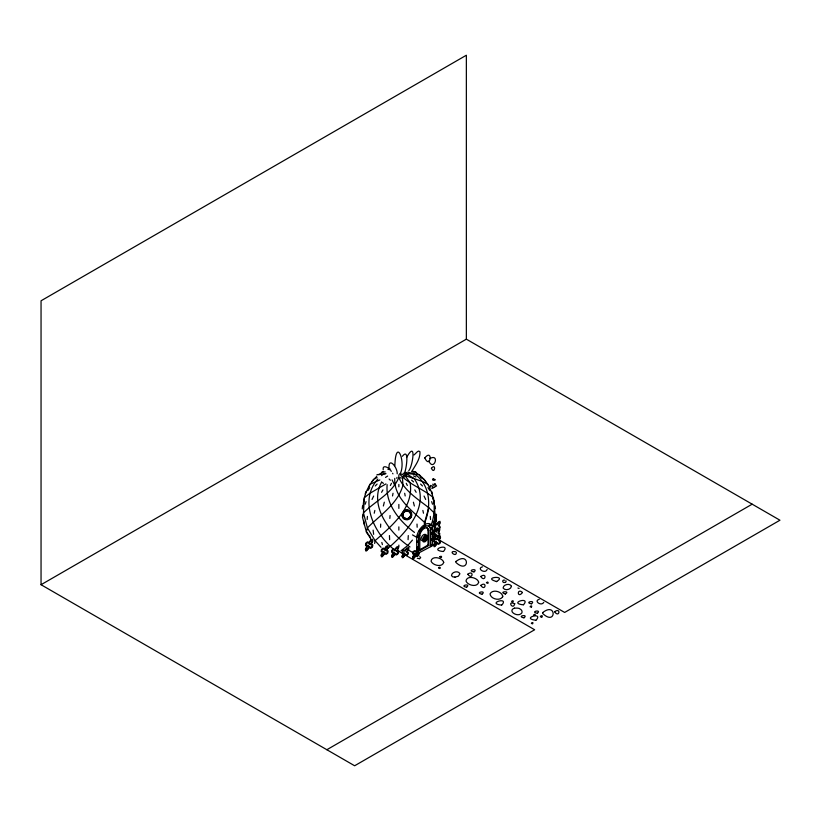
<?xml version="1.0" encoding="UTF-8"?>
<svg xmlns="http://www.w3.org/2000/svg" width="821" height="821" viewBox="0 0 821 821"><rect width="100%" height="100%" fill="white"/><g stroke="black" fill="none" stroke-linecap="round" stroke-linejoin="round"><path stroke-width="1.23" d="M425.216 523.059C412.409 510.898 393.752 498.07 394.757 478.335M514.695 603.661C513.299 610.916 506.383 600.028 514.767 603.815M522.433 592.629C517.251 598.971 516.799 587.836 522.207 592.157M403.09 517.528L403.439 518.143L403.655 517.517M406.734 510.488L406.487 511.052L406.169 510.498M407.627 519.231L407.062 519.005M410.623 517.312L410.51 516.655M410.685 513.176L410.746 512.417M417.15 527.256L417.006 524.075M435.233 519.98L435.109 522.772L435.222 521.181M435.387 519.149L435.859 515.896L435.294 525.697L435.151 522.053L435.346 524.763L435.756 522.443M435.889 523.808L435.9 523.624M387.143 484.647C385.306 504.186 399.663 521.386 414.472 532.408M430.543 519.529L430.307 516.399M435.448 508.969L435.171 505.91M434.74 514.716L436.187 514.213L436.526 514.777C436.341 518.308 435.079 516.235 435.992 518.492L436.485 520.093L435.499 521.807M435.972 519.601L436.033 519.519M433.293 521.15L433.56 525.286M434.391 522.135L434.596 519.098M436.064 519.077L435.92 521.612M389.842 518.42L390.067 515.516M433.888 524.66L433.344 524.167M371.564 540.095L366.392 531.987L362.533 517.425L362.677 515.044M363.18 506.721C363.467 495.422 368.465 484.236 376.665 476.488M435.294 520.134L435.458 517.846M380.698 524.075L380.564 527.256M408.078 539.674L408.273 535.579M374.232 513.217L374.838 510.436M435.479 518.277L434.699 518.215L434.802 517.507M392.53 495.956L393.033 493.277M434.761 523.983L435.192 517.671M502.688 596.272C501.949 591.356 492.343 588.934 490.055 593.891C490.496 598.971 499.907 601.403 502.596 596.846M502.565 597.062L502.739 595.943M374.643 543.461L375.094 540.69C391.802 525.738 414.082 507.871 410.141 482.84L404.979 475.451L399.991 473.604M367.408 516.399L367.172 519.529M383.366 506.003L384.31 502.195M365.222 504.207L366.043 501.641M362.533 517.425L363.467 512.92L364.308 497.721L369.707 493.421L385.942 483.908M362.543 505.91L362.266 508.969M365.222 493.801L366.043 491.492M369.193 486.627L369.707 484.4L379.836 479.957M430.912 525.604C438.804 506.188 432.482 479.279 411.937 470.792M432.287 528.344L433.252 524.701M398.852 474.825L398.852 477.494C404.599 490.999 417.673 498.973 428.778 507.696L424.324 523.47C431.6 506.998 430.676 484.575 414.266 473.943L407.719 472.106M403.727 517.928L403.327 517.394M404.558 472.722C406.138 470.341 409.792 446.819 402.362 456.291M396.738 478.325L397.025 477.36M433.283 525.122L434.001 522.854M400.361 473.491C406.046 461.104 395.804 436.813 394.85 465.671M435.623 516.717L435.93 515.27L434.894 515.301M434.083 524.763L433.796 526.6L434.904 527.677L433.714 531.033L434.699 531.598L436.998 528.888L439.286 528.909L440.272 527.195L439.112 525.235L440.261 522.823L439.974 521.314L438.527 521.817L437.018 524.024L435.53 523.593M434.514 525.019L434.658 526.61L435.725 526.949C432.995 530.807 435.253 532.111 437.224 527.811L438.055 528.58L439.502 527.893L439.368 526.302L438.291 525.963C441.031 522.105 438.773 520.801 436.803 525.101L435.972 524.332L434.863 524.619M487.151 569.425C485.427 574.392 476.129 568.543 482.471 566.818M372.026 499.466L373.668 496.048M390.365 485.509L391.484 483.302M408.776 470.649C412.676 466.42 416.76 439.03 406.58 457.523M381.56 492.302L382.935 489.911M417.437 536.872C419.623 535.723 416.298 535.118 417.52 536.944M367.88 490.517L369.768 487.653M372.026 481.578L373.668 479.259M381.693 481.968C368.311 505.962 390.344 534.009 410.007 546.96M381.026 547.299L375.094 540.69L367.398 527.903L363.467 512.92C375.115 501.005 392.14 493.637 398.852 477.494M543.769 602.368C541.367 606.668 533.219 600.849 539.253 599.309M411.044 517.199L410.952 516.645M412.522 470.217C415.919 464.645 420.383 458.529 419.962 451.735L418.782 451.068L417.509 451.591L414.061 454.967M455.532 551.691C447.24 550.337 456.671 558.177 456.353 552.235M375.238 485.97L377.116 484.082M435.366 521.191L435.582 519.2M412.429 540.126L407.555 545.708L401.028 550.758M386.865 549.311C406.231 532.87 432.113 504.997 414.266 478.715L405.923 473.409L403.142 473.307M381.56 472.332L382.935 471.531M375.238 478.664L377.116 477.36M429.67 458.621C440.436 452.812 433.683 472.27 428.819 460.961M403.049 513.638L402.978 513.043L402.701 513.689M377.824 479.054C357.956 501.457 374.776 534.83 395.435 550.665M381.57 475.646L383.438 473.943L385.767 473.296M376.767 475L377.742 474.497M432.985 484.041C431.692 486.453 436.69 484.739 434.904 483.826M385.531 477.391L387.615 476.067M410.982 516.707L410.428 517.127M406.918 519.334L407.483 519.56M41.05 584.716L466.359 339.165L779.95 520.216L354.641 765.767L41.05 584.716L41.05 300.784L466.359 55.233L466.359 339.165M428.767 545.472L428.018 545.041L419.049 550.224L419.798 550.655L428.767 545.472L428.767 530.428L428.018 529.986A6.394 3.684 -60 0 0 426.53 527.575M430.82 546.663L430.82 529.432A8.785 5.07 -60 0 0 424.662 526.682A8.785 5.07 -60 0 0 418.494 536.554L418.494 553.785L416.709 554.811L416.709 537.334A11.33 6.537 -60 0 1 424.662 524.609A11.33 6.537 -60 0 1 432.605 528.16L432.605 545.637L417.181 553.806M326.861 749.727L534.656 629.758L398.011 550.86L398.852 550.932M752.169 504.176L564.653 612.445L432.38 536.072M383.407 471.993L378.214 474.733L385.829 473.789M513.433 608.484C508.24 611.861 517.404 616.745 520.781 613.892C522.823 612.979 522.248 610.095 520.411 609.233C519.324 607.212 512.253 608.556 514.49 608.125M384.146 472.116L385.039 471.716M429.321 525.758L429.978 524.629M420.178 530.068C418.115 531.721 421.696 531.341 420.116 529.945M431.384 528.94C433.067 526.743 430.337 529.648 431.949 527.534M431.99 533.014L431.394 534.255L431.928 532.891M417.417 542.322C419.408 540.977 416.35 540.403 417.284 542.332M417.417 548.079L417.93 546.755L417.017 547.71L418.002 547.894L417.879 546.837L417.089 547.976M431.21 545.575C432.585 543.04 431.076 547.145 432.041 544.354M443.443 551.476C451.273 542.66 427.608 549.783 443.196 551.517M496.366 581.637C508.209 574.792 480.911 577.368 496.736 581.566M505.254 594.014C511.391 590.412 497.177 591.746 505.449 593.983M501.805 605.067C509.625 596.251 485.97 603.373 501.549 605.108M513.022 601.885C514.295 599.258 509.564 601.916 512.725 601.937M523.48 604.779C531.31 595.964 507.645 603.086 523.234 604.82M531.536 607.037C532.808 604.451 528.026 607.027 531.238 607.099M535.015 615.442C536.318 612.866 531.546 615.473 534.717 615.504M541.973 617.074C543.841 614.016 537.745 616.92 541.675 617.135M536.103 620.163C543.933 611.347 520.268 618.47 535.856 620.214M532.757 623.693C534.04 621.087 529.278 623.714 532.46 623.755M387.923 469.355L389.893 468.688M454.536 577.235L458.334 576.209L459.914 573.776C458.487 570.267 451.622 571.796 451.488 575.511L452.494 576.732L455.029 577.204M404.927 510.108L406.179 509.79M419.367 558.732L417.294 558.229M419.562 558.701L420.67 557.685L419.777 556.597M473.871 571.939C465.907 570.246 478.879 567.855 474.066 571.909M466.544 587.241C458.693 585.712 471.398 582.992 466.739 587.2M504.884 582.469C502.072 583.31 501.908 579.339 504.73 580.16M505.079 582.428L506.095 581.771L505.941 580.755M481.958 594.188C474.056 592.588 486.904 590.032 482.153 594.147M519.118 588.483L517.918 588.021M531.392 603.846C523.48 602.245 536.339 599.689 531.577 603.804M537.211 613.287C529.309 611.686 542.168 609.131 537.406 613.246M523.87 617.854C515.896 616.15 528.868 613.769 524.055 617.813M404.927 472.444L406.641 472.537M424.241 526.374C426.273 526.672 424.58 523.819 424.293 526.292M429.198 525.768C431.723 524.167 426.93 525.697 430.163 524.732M432.02 527.605L431.251 528.745M420.301 530.048C418.053 530.387 420.711 532.316 420.229 529.976M432.123 533.003C429.527 533.599 433.252 535.21 432.041 532.921M432.123 538.709L431.394 539.972L432.041 538.638M432.123 544.426L431.343 545.575M418.063 552.697C416.914 555.047 418.022 551.065 417.366 553.918M434.145 487.284L433.437 487.284M406.528 510.416L406.149 510.898M410.438 517.148L411.064 516.789M411.619 471.675L413.568 472.116M405.923 473.409L419.5 474.733L420.198 476.591M404.927 474.322L406.641 474.938M435.335 486.473L436.556 485.981L434.904 483.785M425.186 525.183C422.897 525.132 425.401 527.534 424.991 525.071M417.971 535.497L418.269 536.513L417.242 536.76M413.599 475.923L415.837 477.011M404.979 475.451L422.692 481.609L428.008 484.4M414.769 471.531L416.144 472.332M431.62 488.167C436.474 489.347 428.49 482.358 430.45 487.13M420.598 477.36L422.476 478.664M406.231 510.98L406.518 511.114A3.992 3.848 -28.1 0 1 410.767 514.151A3.992 3.848 -28.1 0 1 407.945 518.687A3.992 3.848 -28.1 0 1 403.173 516.45L402.844 515.28A3.992 3.848 -28.1 0 1 405.389 511.206L406.487 511.124L405.482 511.38A3.992 3.848 -28.1 0 0 402.937 515.465M403.008 513.094L403.121 513.146A3.992 3.848 -28.1 0 1 403.645 512.263M381.632 482.276L383.489 483.312M428.398 525.892A8.785 5.07 -60 0 1 430.45 529.217L430.82 529.432M419.049 535.169L419.798 535.6L419.798 550.655M412.481 534.892L416.709 537.334M418.494 553.785L417.93 552.502M416.709 554.811L408.817 550.255L408.735 547.71M403.296 475.954L404.558 477.022M435.448 518.133L436.064 518.523M411.619 480.182L413.568 481.917M399.889 474.261C409.135 484.626 423.072 488.752 433.406 497.721L434.391 504.351M420.598 484.082L422.476 485.97M418.351 535.723L417.376 536.749M428.778 507.696L434.247 512.92L434.945 516.296M424.047 479.259L425.678 481.578M389.103 479.012L390.355 480.254M427.946 487.653L429.835 490.517M368.044 533.907L366.392 531.987L367.398 527.903C380.4 514.777 397.641 503.981 402.988 485.221L402.393 476.95M391.289 471.387C390.324 468.391 382.093 463.424 383.202 469.797M414.769 489.911L416.144 492.302M392.571 473.255L392.961 473.861M370.343 537.652L369.378 535.261M406.231 483.302L407.349 485.509M424.047 496.048L425.678 499.466M431.672 491.492L432.493 493.801M392.058 479.895L394.727 485.221M431.672 501.641L432.493 504.207M382.391 544.61L381.837 542.455M432.883 498.419L434.247 501.97M364.421 525.122L363.703 520.719M413.404 502.195L414.348 506.003M422.877 510.436L423.482 513.217M400.689 477.36L400.966 478.325M373.647 534.348L373.124 530.14M401.992 516.04L401.777 515.157A4.936 4.762 -28.1 0 1 401.818 513.905M397.21 473.799C397.549 466.8 387.43 455.491 389.205 469.735M404.681 493.277L405.184 495.956M389.626 539.674L389.441 535.579M433.745 524.321L433.704 523.008M434.75 510.293L435.109 516.235M430.45 529.217L430.45 546.447M428.018 529.986L428.018 545.041M398.852 484.441L398.852 486.822M398.852 504.443L398.852 508.404M398.852 526.877L398.852 530.089M398.852 545.093L398.852 547.155M420.167 530.653A8.785 5.07 -60 0 1 422.794 527.534M424.283 526.466A8.785 5.07 -60 0 1 425.771 525.82M423.533 527.995A6.394 3.684 -60 0 1 424.611 527.523M421.389 540.567A3.715 2.145 -60 0 1 421.019 539.264M421.101 538.432A3.715 2.145 -60 0 1 424.293 534.399M424.929 534.327A3.715 2.145 -60 0 1 425.904 534.861M425.011 536.062A2.453 1.416 -60 0 1 425.976 538.648A2.453 1.416 -60 0 1 423.092 540.136M419.798 535.6A6.394 3.684 -60 0 1 424.283 528.426A6.394 3.684 -60 0 1 428.767 530.428M435.233 486.473A1.611 0.934 0 0 1 434.771 487.069M410.305 516.142A3.992 3.848 -28.1 0 1 409.002 517.733M406.056 518.492A3.992 3.848 -28.1 0 1 404.189 517.712M409.217 511.575A3.992 3.848 -28.1 0 1 410.408 513.176M407.432 510.949A3.992 3.848 -28.1 0 1 409.843 517.168A3.992 3.848 -28.1 0 1 403.08 516.265M407.452 509.79A4.936 4.762 -28.1 0 1 408.376 518.995M407.134 519.324A4.936 4.762 -28.1 0 1 405.851 519.313M404.63 518.985A4.936 4.762 -28.1 0 1 403.542 518.349M435.202 525.358L435.202 525.266M435.356 522.567L435.356 522.567M435.469 525.368L435.53 525.286M435.633 523.788L435.633 523.788M435.705 518.143L435.705 518.143M436.228 519.714L436.279 519.724M365.448 549.228L365.776 550.942L366.515 550.942L369.142 547.864L370.835 548.346L372.477 547.012L372.806 544.928L371.544 543.697L372.857 540.957L372.518 539.253L370.876 539.818L369.163 542.322L367.459 541.839L365.817 543.174L365.489 545.257L366.761 546.488L365.448 549.228M366.104 549.044C366.269 551.856 369.409 547.494 368.947 546.129L370.333 547.504L371.985 546.735L371.831 544.918L369.953 544.405C374.715 540.895 370.004 538.176 369.347 544.056L367.962 542.681L366.31 543.461L366.464 545.267L368.393 545.349L366.104 549.044M381.139 555.16L381.447 556.782L382.155 556.792L384.649 553.857L386.26 554.319L387.83 553.056L388.138 551.065L386.937 549.896L388.179 547.289L387.871 545.657L386.311 546.201L384.669 548.592L383.058 548.13L381.488 549.393L381.18 551.384L382.381 552.543L381.139 555.16M381.765 554.986C381.919 557.654 384.905 553.508 384.474 552.215L385.788 553.518L387.358 552.779L387.214 551.055L385.418 550.563C389.954 547.227 385.47 544.641 384.844 550.234L383.53 548.931L381.96 549.66L382.104 551.394L383.941 551.466L381.765 554.986M391.576 555.766L391.884 557.346L392.571 557.356L395.004 554.493L396.574 554.945L398.093 553.713L398.401 551.774L397.231 550.634L398.442 548.1L398.134 546.509L396.615 547.043L395.014 549.362L393.444 548.921L391.925 550.152L391.617 552.081L392.787 553.221L391.576 555.766M392.181 555.591C392.838 559.111 395.25 551.353 395.229 553.364L396.112 554.165L397.641 553.446L397.497 551.763L396.358 551.404C399.252 547.34 396.861 545.965 394.788 550.501L393.906 549.69L392.376 550.409L392.52 552.092L394.306 552.174L392.181 555.591M402.023 556.217L402.3 557.675L402.937 557.685L405.174 555.047L406.631 555.458L408.027 554.319L408.314 552.533L407.349 551.496L408.355 549.136L408.068 547.679L406.662 548.171L405.194 550.306L403.747 549.896L402.341 551.035L402.054 552.82L403.142 553.867L402.023 556.217M402.577 556.053C403.193 559.296 405.41 552.143 405.389 554.001L406.2 554.739L407.606 554.072L407.473 552.523L406.436 552.194C409.094 548.449 406.898 547.176 404.979 551.353L404.168 550.614L402.762 551.281L402.895 552.831L404.537 552.902L402.577 556.053M412.594 557.223L412.881 558.721L413.538 558.732L415.837 556.022L417.325 556.443L418.772 555.273L419.059 553.446L417.951 552.359L419.1 549.947L418.813 548.449L417.366 548.951L415.857 551.158L414.369 550.727L412.922 551.897L412.635 553.734L413.743 554.811L412.594 557.223M413.168 557.059C413.794 560.394 416.083 553.036 416.062 554.945L416.894 555.704L418.341 555.027L418.207 553.426L417.13 553.087C419.87 549.239 417.602 547.925 415.631 552.225L414.8 551.466L413.353 552.153L413.486 553.744L415.18 553.816L413.168 557.059M433.231 537.262L433.529 538.792L434.186 538.792L436.526 536.051L438.034 536.472L439.502 535.292L439.789 533.434L438.66 532.336L439.83 529.894L439.533 528.375L438.075 528.878L436.536 531.115L435.027 530.684L433.56 531.864L433.272 533.732L434.401 534.82L433.231 537.262M433.816 537.098C434.453 540.485 436.772 533.024 436.741 534.953L437.583 535.733L439.061 535.035L438.917 533.424L437.829 533.075C440.6 529.165 438.311 527.841 436.32 532.203L435.469 531.433L434.001 532.121L434.145 533.742L435.859 533.814L433.816 537.098M433.745 545.082L434.042 546.642L434.73 546.653L437.121 543.83L438.681 544.272L440.179 543.05L440.487 541.142L439.327 540.023L440.518 537.509L440.22 535.949L438.722 536.462L437.141 538.761L435.592 538.319L434.083 539.53L433.786 541.439L434.945 542.568L433.745 545.082M434.35 544.908C434.997 548.387 437.377 540.721 437.357 542.702L438.219 543.502L439.728 542.794L439.584 541.131L438.465 540.772C441.318 536.76 438.968 535.405 436.916 539.879L436.043 539.089L434.535 539.797L434.678 541.46L436.444 541.532L434.35 544.908M424.785 457.944C430.543 470.043 433.149 447.784 424.785 457.944M431.405 468.288C434.699 475.39 436.423 462.326 431.405 468.288M424.088 538.34C424.775 539.684 425.155 536.441 424.088 538.34M424.652 538.658C425.227 540.054 425.914 536.729 424.611 538.597M431.148 539.428C432.318 541.603 432.657 536.872 431.148 539.428M511.483 586.286C510.949 589.745 504.864 590.997 503.099 587.99C503.273 584.316 510.015 582.931 511.483 586.286M443.72 562.334C442.303 567.783 432.718 565.423 431.046 561.164C431.846 555.283 442.54 557.623 443.72 562.334M478.674 582.192C477.37 587.774 467.59 585.404 466 581.042C466.687 574.998 477.586 577.389 478.674 582.192M439.84 556.792C442.129 559.429 442.242 554.544 439.84 556.792M438.537 567.763C440.928 570.379 440.836 565.515 438.537 567.763M486.463 582.623C489.059 585.199 488.495 580.365 486.463 582.623M455.912 561.482L455.768 562.303C469.407 575.141 470.423 550.573 455.912 561.482M467.775 574.238C472.537 580.899 474.343 569.353 467.775 574.238M480.716 576.527C485.211 583.105 487.551 571.888 480.737 576.445M480.747 585.414C485.509 592.074 487.305 580.529 480.747 585.414M542.743 612.558L542.599 613.39C556.361 626.639 556.874 601.362 542.743 612.558M554.606 611.778C559.378 618.449 561.174 606.904 554.606 611.778M433.283 478.859L432.985 478.992A1.611 0.934 0 0 0 432.523 479.587L433.119 480.316L434.771 480.193A1.611 0.934 0 0 0 435.233 479.597L433.283 478.859M406.405 510.21L405.153 510.529A4.936 4.762 -28.1 0 0 402.003 515.578L402.3 516.799A4.936 4.762 -28.1 0 0 408.201 519.56A4.936 4.762 -28.1 0 0 411.69 513.956A4.936 4.762 -28.1 0 0 406.405 510.21M425.186 541.593A3.715 2.145 -60 0 0 427.402 535.733A3.715 2.145 -60 0 0 422.856 538.422A3.715 2.145 -60 0 0 425.186 541.593M425.175 540.567A2.453 1.416 -60 0 0 426.643 536.698A2.453 1.416 -60 0 0 423.636 538.473A2.453 1.416 -60 0 0 425.175 540.567"/></g></svg>
